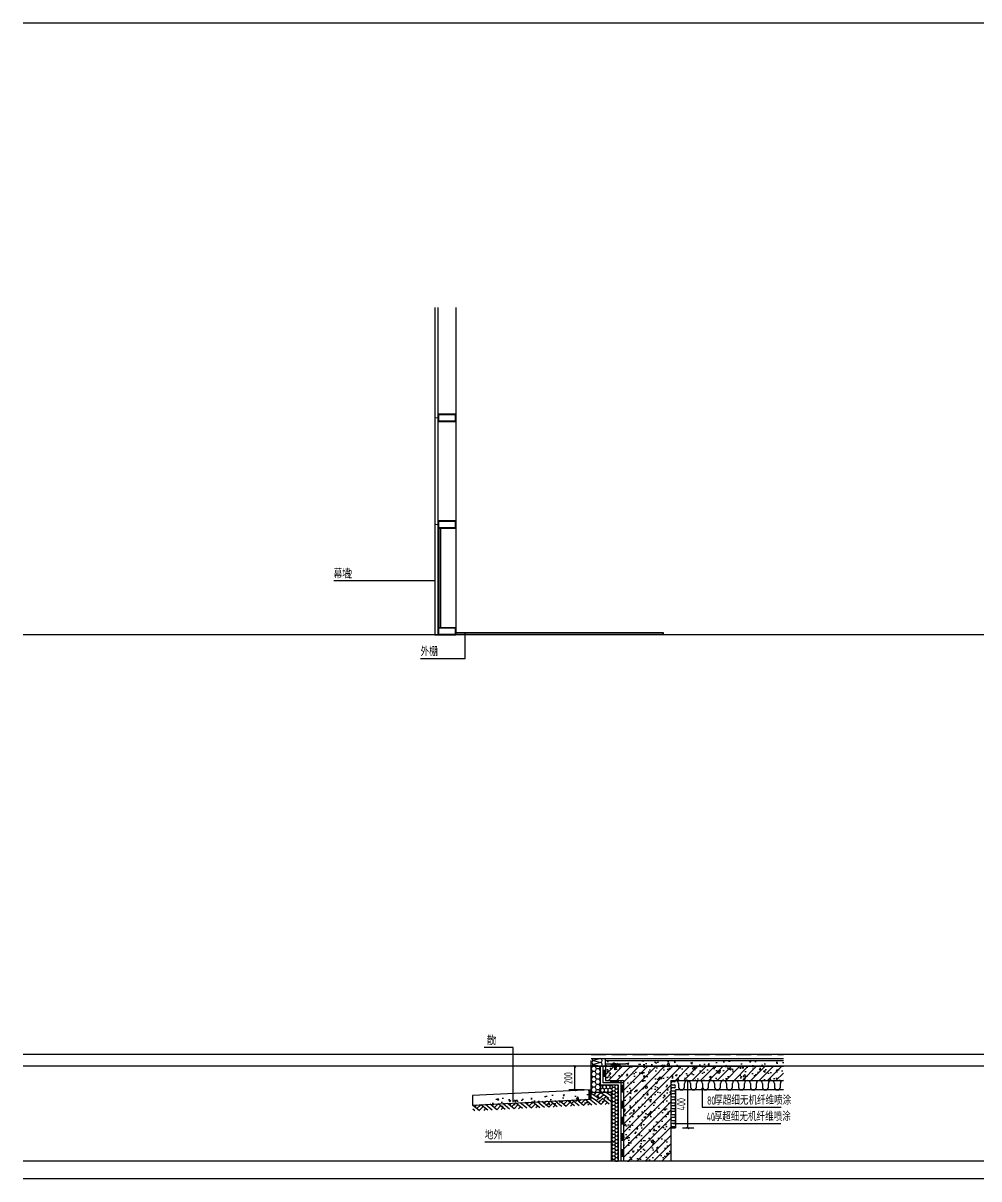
# Model space of a CAD drawing. Extents: x 198753 to 882193, y -399300 to 132460.
# Drawn here: x 338574 to 346638, y -78895 to -69145 of the extents above; entities that cross this region are included whole.
import ezdxf

# ---------------------------------------------------------------- set-up
doc = ezdxf.new("R2010")
doc.units = 0
doc.header["$LTSCALE"] = 1000
doc.header["$MEASUREMENT"] = 0
doc.linetypes.add('DASH', pattern=[0.35, 0.25, -0.1])
for name, color, linetype in [('00-图签', 7, 'Continuous'), ('01-标注_尺寸', 124, 'Continuous'), ('01-标注_符号', 200, 'Continuous'), ('02-TEXT_标注', 130, 'Continuous'), ('05-填充_天正', 26, 'Continuous'), ('A-D-玻璃剖线', 130, 'Continuous'), ('A-D-金属剖线', 200, 'Continuous'), ('A-O_散水', 134, 'Continuous'), ('A-STR-面层', 191, 'Continuous'), ('A-SUR_保温', 222, 'Continuous'), ('A-SUR_看线', 231, 'Continuous'), ('A-SUR_面层', 191, 'Continuous'), ('A-金属背板', 30, 'Continuous'), ('A_STR-砼墙', 51, 'Continuous'), ('构造物', 145, 'Continuous'), ('钢龙骨', 173, 'Continuous')]:
    doc.layers.add(name, color=color, linetype=linetype)
doc.layers.add('04-不打印_辅助线', color=165, linetype='Continuous', plot=False)
doc.styles.add('_TCH_DIM', font='ROS1', dxfattribs={"width": 0.8, "bigfont": 'JD'})
doc.styles.add('_TCH_DIM_T3', font='ROS1', dxfattribs={"width": 0.8, "bigfont": 'JD'})
doc.dimstyles.new('_TCH_ARCH&&20', dxfattribs={"dimtxt": 70, "dimasz": 20, "dimexe": 50, "dimexo": 60, "dimgap": 20, "dimtad": 1, "dimdec": 0, "dimzin": 0, "dimdsep": 46, "dimtxsty": '_TCH_DIM_T3', "dimblk": 'ARCHTICK', "dimcen": 0.09, "dimclrt": 4, "dimazin": 2, "dimtfac": 1, "dimtdec": 0, "dimtix": 1, "dimtmove": 2, "dimatfit": 3, "dimfxl": 0, "dimtolj": 1, "dimtzin": 0, "dimarcsym": 0})
pattern_1 = [(45, (0, 0), (-35.3553, 35.3553), []), (50, (0, 0), (143.452, -12.5504), [15, -165]), (355, (0, 0), (-27.75, 150.438), [12, -132]), (100.4514, (11.95, -1.05), (115.702, 137.888), [12.748, -140.228]), (46.184, (0, 40), (213.448, -33.104), [22.5, -247.5]), (96.636, (17.79, 37.24), (186.933, 194.824), [19.122, -210.343]), (351.184, (0, 40), (186.932, 194.824), [18, -198]), (21, (20, 30), (119.3814, -80.524), [15, -165]), (326, (20, 30), (48.663, 145.03), [12, -132]), (71.4514, (29.95, 23.29), (168.045, 64.506), [12.748, -140.228]), (37.5, (0, 0), (2.432, 66.5788), [0, -130.4, 0, -134, 0, -132.5]), (7.5, (0, 0), (52.614, 78.8823), [0, -76.4, 0, -127.4, 0, -50.5]), (327.5, (-44.6, 0), (106.7645, -4.511), [0, -50, 0, -156, 0, -207]), (317.5, (-64.6, 0), (116.6372, 20.021), [0, -65, 0, -103.6, 0, -147])]

# ---------------------------------------------------------------- blocks, each defined once
blk = doc.blocks.new('A$C643B6CAF')
at = {"layer": '钢龙骨', "const_width": 10}
blk.add_lwpolyline([(0, -1.6), (-28, -1.6)], dxfattribs=at)
at = {"layer": '钢龙骨'}
for points in [[(0, 28.4), (0, -31.6), (150, -31.6), (150, 28.4)], [(4, 24.4), (4, -27.6), (146, -27.6), (146, 24.4)]]:
    blk.add_lwpolyline(points, close=True, dxfattribs=at)
blk = doc.blocks.new('fdsaewqqwe')
at = {"layer": '钢龙骨'}
for points in [[(0, 29.2), (0, -30.8), (150, -30.8), (150, 29.2)], [(4, 25.2), (4, -26.8), (146, -26.8), (146, 25.2)]]:
    blk.add_lwpolyline(points, close=True, dxfattribs=at)
blk = doc.blocks.new('*U23')
at = {"layer": '01-标注_符号'}
for points in [[(-852.7, -503.4), (0, -503.4)], [(-119.7, -1160.3), (257.4, -1160.3), (257.4, -944.3)]]:
    blk.add_lwpolyline(points, dxfattribs=at)
at = {"layer": '01-标注_符号', "const_width": 8}
for points in [[(-4, -503.4, 1), (4, -503.4, 1)], [(257.4, -948.3, 1), (257.4, -940.3, 1)]]:
    blk.add_lwpolyline(points, format="xyb", close=True, dxfattribs=at)
at = {"layer": 'A-D-玻璃剖线'}
blk.add_lwpolyline([(0, 1800), (0, -960), (28, -960), (28, 1800)], dxfattribs=at)
at = {"layer": 'A-D-金属剖线'}
for points in [[(178, -960), (178, -940), (1928, -940), (1928, -960)], [(178, -957), (178, -940), (1925, -940), (1925, -957)]]:
    blk.add_lwpolyline(points, close=True, dxfattribs=at)
at = {"layer": 'A-金属背板'}
blk.add_lwpolyline([(38, -60), (48, -60), (48, -900), (38, -900)], close=True, dxfattribs=at)
at = {"layer": '钢龙骨'}
blk.add_lwpolyline([(178, 1800), (178, -960)], dxfattribs=at)
for name, p in [('A$C643B6CAF', (28, 871.8)), ('A$C643B6CAF', (28, -28.4)), ('fdsaewqqwe', (28, -929.2))]:
    blk.add_blockref(name, p, dxfattribs=at)
at = {"layer": '02-TEXT_标注', "style": '_TCH_DIM'}
for s, height, width, p in [('幕墙', 69.46, 0.8, (-852.7, -482.4)), ('2', 70, 0.64, (-728.5, -482.4)), ('外棚', 69.46, 0.8, (-119.7, -1139.3)), ('1', 70, 0.64, (4.4, -1139.3))]:
    blk.add_text(s, height=height, dxfattribs=dict(at, width=width)).set_placement(p)
blk = doc.blocks.new('A$C1C2A6847')
for p, q in [((52, 23.1), (55, 28.3)), ((52, 19.1), (55, 14)), ((55, 28.3), (55, 14))]:
    blk.add_line(p, q)
for points in [[(0, 21.1), (2, 23.1), (52, 23.1), (52, 19.1), (2, 19.1), (0, 21.1)], [(56, 42.1), (51, 37.1), (51, 5.1), (56, 0.1)], [(56.7, 41.4), (52, 36.7), (52, 26.6)], [(52, 25.6), (52, 16.6)], [(52, 15.6), (52, 5.6), (56.7, 0.9)]]:
    blk.add_lwpolyline(points)
for centre, start, end in [((52, 26.1), 270, 90), ((52, 16.1), 270, 90), ((56.4, 41.8), 315, 135), ((56.4, 0.5), 225, 45)]:
    blk.add_arc(centre, 0.5, start, end)
blk = doc.blocks.new('$LinePat$防水层2')
at = {"color": 0}
blk.add_line((0, 0), (600, 0), dxfattribs=at)
blk.add_solid([(150, 0), (450, 0), (150, -100), (450, -100)], dxfattribs=at)
blk = doc.blocks.new('$LinePat$聚苯板')
at = {"color": 0}
for p, q in [((14.8, -8.6), (0, 0)), ((29.7, 0), (14.8, -8.6)), ((14.8, -25.7), (0, -34.3)), ((0, -34.3), (0, -51.4)), ((0, -51.4), (14.8, -60)), ((14.8, -8.6), (14.8, -25.7)), ((29.7, -34.3), (14.8, -25.7)), ((14.8, -60), (29.7, -51.4))]:
    blk.add_line(p, q, dxfattribs=at)
blk = doc.blocks.new('$LinePat$岩棉板')
at = {"color": 0}
for p, q in [((0, -17), (12, -67)), ((12, -67), (24, -17))]:
    blk.add_line(p, q, dxfattribs=at)
for centre, start, end in [((12, -17), 0, 180), ((0, -67), 270, 0), ((24, -67), 180, 270)]:
    blk.add_arc(centre, 12, start, end, dxfattribs=at)
at = {"layer": 'Defpoints'}
blk.add_point((0, 0.1), dxfattribs=at)
at = {"layer": 'Defpoints', "color": 0}
blk.add_point((24, -84), dxfattribs=at)
blk = doc.blocks.new('_ArchTick')
at = {"color": 0, "linetype": 'ByBlock', "const_width": 0.4}
blk.add_lwpolyline([(-0.5, -0.5), (0.5, 0.5)], dxfattribs=at)
blk = doc.blocks.new('*D2094')
at = {"layer": '01-标注_尺寸', "color": 0, "lineweight": -2, "transparency": 16777216}
for p, q in [((118, -100), (-9.8, -100)), ((40.2, -300), (40.2, -100)), ((118, -300), (-9.8, -300))]:
    blk.add_line(p, q, dxfattribs=at)
at = {"layer": 'Defpoints', "color": 0, "transparency": 16777216}
for p in [(40.2, -100), (178, -100), (178, -300)]:
    blk.add_point(p, dxfattribs=at)
at = {"layer": '01-标注_尺寸', "color": 0, "lineweight": -2, "transparency": 16777216, "xscale": 20, "yscale": 20, "zscale": 20}
for p, rotation in [((40.2, -100), 90), ((40.2, -300), 270)]:
    blk.add_blockref('_ArchTick', p, dxfattribs=dict(at, rotation=rotation))
at = {"layer": '01-标注_尺寸', "color": 4, "transparency": 16777216, "insert": (-14.8, -200), "char_height": 70, "attachment_point": 5, "rotation": 90, "style": '_TCH_DIM_T3'}
blk.add_mtext('\\A1;200', dxfattribs=at)
blk = doc.blocks.new('$LinePat$保温层')
at = {"color": 0}
for p, q in [((24, -24), (24, -56)), ((72, -56), (72, -24))]:
    blk.add_line(p, q, dxfattribs=at)
for centre, start, end in [((96, -24), 90, 180), ((0, -24), 0, 90), ((48, -56), 180, 0)]:
    blk.add_arc(centre, 24, start, end, dxfattribs=at)
blk = doc.blocks.new('*D2095')
at = {"layer": '01-标注_尺寸', "color": 0, "lineweight": -2, "transparency": 16777216}
for p, q in [((950, -220), (1043.5, -220)), ((993.5, -620), (993.5, -220)), ((950, -620), (1043.5, -620))]:
    blk.add_line(p, q, dxfattribs=at)
at = {"layer": 'Defpoints', "color": 0, "transparency": 16777216}
for p in [(890, -220), (993.5, -220), (890, -620)]:
    blk.add_point(p, dxfattribs=at)
at = {"layer": '01-标注_尺寸', "color": 0, "lineweight": -2, "transparency": 16777216, "xscale": 20, "yscale": 20, "zscale": 20}
for p, rotation in [((993.5, -220), 90), ((993.5, -620), 270)]:
    blk.add_blockref('_ArchTick', p, dxfattribs=dict(at, rotation=rotation))
at = {"layer": '01-标注_尺寸', "color": 4, "transparency": 16777216, "insert": (938.5, -420), "char_height": 70, "attachment_point": 5, "rotation": 90, "style": '_TCH_DIM_T3'}
blk.add_mtext('\\A1;400', dxfattribs=at)
blk = doc.blocks.new('$LinePat$素土夯实')
at = {"color": 0}
for p, q in [((0, -210), (210, 0)), ((120, -300), (420, 0)), ((420, 0), (608, -188)), ((495, -300), (795, 0)), ((615, 0), (705, -90)), ((210, -210), (300, -300)), ((315, -105), (502, -293)), ((705, -300), (795, -210))]:
    blk.add_line(p, q, dxfattribs=at)
blk = doc.blocks.new('hshytjtdkj')
at = {"layer": '05-填充_天正'}
h = blk.add_hatch(dxfattribs=at)
h.set_pattern_fill('混凝土', color=256, scale=20, style=0)
h.set_pattern_definition([(50, (0, 0), (143.452, -12.5504), [15, -165]), (355, (0, 0), (-27.75, 150.438), [12, -132]), (100.451, (11.95, -1.05), (115.702, 137.888), [12.748, -140.228]), (46.184, (0, 40), (213.448, -33.104), [22.5, -247.5]), (96.636, (17.79, 37.24), (186.933, 194.824), [19.122, -210.343]), (351.184, (0, 40), (186.932, 194.824), [18, -198]), (21, (20, 30), (119.3814, -80.524), [15, -165]), (326, (20, 30), (48.663, 145.03), [12, -132]), (71.451, (29.95, 23.29), (168.045, 64.506), [12.748, -140.228]), (37.5, (0, 0), (2.432, 66.5788), [0, -130.4, 0, -134, 0, -132.5]), (7.5, (0, 0), (52.614, 78.8823), [0, -76.4, 0, -127.4, 0, -50.5]), (327.5, (-44.6, 0), (106.7645, -4.511), [0, -50, 0, -156, 0, -207]), (317.5, (-64.6, 0), (116.637, 20.021), [0, -65, 0, -103.6, 0, -147])])
h.paths.add_polyline_path([(300, -50), (300, -100), (1800, -100), (1800, -50)])
h = blk.add_hatch(dxfattribs=at)
h.set_pattern_fill('钢筋混凝土', color=256, scale=20, style=0)
h.set_pattern_definition(pattern_1)
h.paths.add_polyline_path([(300, -220), (450, -220), (650, -180), (650, -100), (300, -100)])
h = blk.add_hatch(dxfattribs=at)
h.set_pattern_fill('钢筋混凝土', color=256, scale=20, style=0)
h.set_pattern_definition(pattern_1)
h.paths.add_polyline_path([(650, -180), (450, -220), (450, -900), (850, -900), (850, -220)])
h = blk.add_hatch(dxfattribs=at)
h.set_pattern_fill('钢筋混凝土', color=256, scale=20, style=0)
h.set_pattern_definition(pattern_1)
h.paths.add_polyline_path([(650, -180), (850, -220), (1800, -220), (1800, -100), (650, -100)])
h = blk.add_hatch(dxfattribs=at)
h.set_pattern_fill('混凝土', color=256, scale=20, style=0)
h.set_pattern_definition([(50, (-521964.9, 316224.1), (143.452037, -12.550427), [15, -165]), (355, (-521964.9, 316224.1), (-27.750267, 150.438427), [12, -132]), (100.4514, (-521952.95, 316223.05), (115.701876, 137.887908), [12.748038, -140.228422]), (46.1842, (-521964.9, 316264.1), (213.44821, -33.103803), [22.5, -247.5]), (96.6356, (-521947.12, 316261.34), (186.93254, 194.823574), [19.12206, -210.3426]), (351.1842, (-521964.9, 316264.1), (186.93239, 194.82372), [18, -198]), (21, (-521944.9, 316254.1), (119.38141, -80.523778), [15, -165]), (326, (-521944.9, 316254.1), (48.663066, 145.03001), [12, -132]), (71.4514, (-521934.96, 316247.39), (168.044526, 64.5061), [12.748038, -140.228422]), (37.5, (-521964.905, 316224.1), (2.431971, 66.5787708), [0, -130.4, 0, -134, 0, -132.5]), (7.5, (-521964.905, 316224.1), (52.6139075, 78.882342), [0, -76.4, 0, -127.4, 0, -50.5]), (327.5, (-522009.505, 316224.1), (106.764487, -4.5109743), [0, -50, 0, -156, 0, -207]), (317.5, (-522029.5, 316224.1), (116.637234, 20.020996), [0, -65, 0, -103.6, 0, -147])])
h.paths.add_polyline_path([(300, -321.5), (-670, -370), (-670, -450), (-447.9, -438.9), (-447.1, -438.2), (-446.3, -438.8), (23.1, -415.3), (25.4, -413.2), (27.9, -415.1), (300, -401.5)])
h = blk.add_hatch(dxfattribs=at)
h.set_pattern_fill('HONEY', color=256, scale=10, style=0)
h.set_pattern_definition([(0, (-40639.699, 1101.558), (23.8125, 13.74815), [15.875, -31.75]), (120, (-40639.699, 1101.558), (-23.812497, 13.748155), [15.875, -31.75]), (60, (-40639.699, 1101.558), (3e-06, 27.496305), [-31.75, 15.875])])
h.paths.add_polyline_path([(178, -308.6), (158, -308.6), (158, -378.7), (178, -377.6)])
h.paths.add_polyline_path([(160, -298.6), (178, -298.6), (178, -297.6)])
blk.add_hatch(color=256, dxfattribs=at).paths.add_polyline_path([(178, -297.6), (158, -298.6), (158, -308.6), (178, -307.6)])
at = {"layer": '01-标注_符号'}
for p, q in [((-480.1, 58.9), (-723.7, 58.9)), ((-480.1, -392.7), (-480.1, 58.9)), ((1114.7, -289.2), (1114.7, -444.9)), ((1114.7, -444.9), (1781, -444.9)), ((874.4, -582.5), (1019.1, -582.5)), ((1019.1, -582.5), (1777.2, -582.5))]:
    blk.add_line(p, q, dxfattribs=at)
at = {"layer": '01-标注_符号', "const_width": 8}
for points in [[(1114.7, -285.2, 1), (1114.7, -293.2, 1)], [(-480.1, -396.7, 1), (-480.1, -388.7, 1)], [(870.4, -582.5, 1), (878.4, -582.5, 1)], [(365.6, -737.4, 1), (373.6, -737.4, 1)]]:
    blk.add_lwpolyline(points, format="xyb", close=True, dxfattribs=at)
at = {"layer": '01-标注_符号'}
blk.add_lwpolyline([(-719.7, -737.4), (369.6, -737.4)], dxfattribs=at)
at = {"layer": '05-填充_天正'}
blk.add_lwpolyline([(158, -298.6), (178, -297.6), (178, -307.6), (158, -308.6)], close=True, dxfattribs=at)
at = {"layer": 'A-O_散水'}
for points in [[(178, -377.6), (178, -297.6), (-822, -347.6), (-822, -427.6), (178, -377.6)], [(158, -298.6), (158, -378.6)]]:
    blk.add_lwpolyline(points, dxfattribs=at)
at = {"layer": 'A-STR-面层', "linetype": 'DASH', "ltscale": 0.5}
blk.add_lwpolyline([(178, 0), (1800, 0)], dxfattribs=at)
at = {"layer": 'A-STR-面层'}
blk.add_lwpolyline([(178, -35), (1800, -35)], dxfattribs=at)
at = {"layer": 'A-SUR_保温'}
for p, q in [((178, -100), (300, -100)), ((258, -260), (258, -320)), ((850, -620), (890, -620))]:
    blk.add_line(p, q, dxfattribs=at)
for points in [[(350, -900), (350, -320), (178, -320), (178, -50)], [(350, -900), (350, -320), (178, -320), (178, -57.8)], [(410, -900), (410, -260), (258, -260), (258, -100)], [(430, -900), (430, -240), (278, -240), (278, -100)], [(430, -900), (430, -240), (278, -240), (278, -100)], [(1800, -300), (890, -300), (890, -620)]]:
    blk.add_lwpolyline(points, dxfattribs=at)
at = {"layer": 'A-SUR_面层'}
for p, q in [((300, -100), (300, -35)), ((300, -50), (1800, -50)), ((300, -100), (1800, -100))]:
    blk.add_line(p, q, dxfattribs=at)
at = {"layer": 'A_STR-砼墙'}
for p, q in [((300, -100), (650, -100)), ((300, -100), (300, -220)), ((650, -100), (1800, -100)), ((300, -220), (450, -220)), ((450, -220), (450, -900)), ((850, -220), (850, -900)), ((850, -220), (1800, -220))]:
    blk.add_line(p, q, dxfattribs=at)
at = {"layer": 'A-SUR_保温'}
for name, p, xscale, yscale, zscale, rotation in [('$LinePat$岩棉板', (278, -35), 1.35416666552728, 1.188379012465143, 1.188379012465143, 269.9999999998718), ('$LinePat$岩棉板', (278, -67.5), 1.35416666552728, 1.188379012465143, 1.188379012465143, 269.9999999998718), ('$LinePat$防水层2', (300, -80), 0.2837475535571381, 0.2, 0.2, 7.052155898144955e-10), ('$LinePat$聚苯板', (258, -100), 1.481865690917733, 1.333333333333333, 1.333333333333333, 270.0000000004169), ('$LinePat$聚苯板', (258, -144), 1.481865690917733, 1.333333333333333, 1.333333333333333, 270.0000000004169), ('$LinePat$聚苯板', (258, -188), 1.481865690917733, 1.333333333333333, 1.333333333333333, 270.0000000004169), ('$LinePat$防水层2', (280, -220), 0.1999999999863212, 0.1999999999863212, 0.1999999999863212, 89.99999999984715), ('$LinePat$聚苯板', (258, -232), 1.481865690917733, 1.333333333333333, 1.333333333333333, 270.0000000004169), ('$LinePat$聚苯板', (258, -276), 1.481865690917733, 1.333333333333333, 1.333333333333333, 270.0000000004169), ('$LinePat$防水层2', (450, -240), 0.2500000000076882, 0.2, 0.2, 179.9999999994664), ('$LinePat$防水层2', (430, -356), 0.2266666666677144, 0.2, 0.2, 90.00000000006497), ('$LinePat$保温层', (890, -220), 0.520833333224846, 0.4999999998742679, 0.4999999998742679, 270.0000000000917), ('$LinePat$保温层', (890, -270), 0.520833333224846, 0.4999999998742679, 0.4999999998742679, 270.0000000000917), ('$LinePat$保温层', (890, -220), 1.053240740521256, 0.9999999997485357, 0.9999999997485357, 359.9999999999927), ('$LinePat$保温层', (991.1, -220), 1.053240740521256, 0.9999999997485357, 0.9999999997485357, 359.9999999999927), ('$LinePat$保温层', (1092.2, -220), 1.053240740521256, 0.9999999997485357, 0.9999999997485357, 359.9999999999927), ('$LinePat$保温层', (1193.3, -220), 1.053240740521256, 0.9999999997485357, 0.9999999997485357, 359.9999999999927), ('$LinePat$保温层', (1294.4, -220), 1.053240740521256, 0.9999999997485357, 0.9999999997485357, 359.9999999999927), ('$LinePat$保温层', (1395.6, -220), 1.053240740521256, 0.9999999997485357, 0.9999999997485357, 359.9999999999927), ('$LinePat$保温层', (1496.7, -220), 1.053240740521256, 0.9999999997485357, 0.9999999997485357, 359.9999999999927), ('$LinePat$保温层', (1597.8, -220), 1.053240740521256, 0.9999999997485357, 0.9999999997485357, 359.9999999999927), ('$LinePat$保温层', (1698.9, -220), 1.053240740521256, 0.9999999997485357, 0.9999999997485357, 359.9999999999927), ('$LinePat$防水层2', (430, -492), 0.2266666666677144, 0.2, 0.2, 90.00000000006497), ('$LinePat$保温层', (890, -320), 0.520833333224846, 0.4999999998742679, 0.4999999998742679, 270.0000000000917), ('$LinePat$保温层', (890, -370), 0.520833333224846, 0.4999999998742679, 0.4999999998742679, 270.0000000000917), ('$LinePat$保温层', (890, -420), 0.520833333224846, 0.4999999998742679, 0.4999999998742679, 270.0000000000917), ('$LinePat$保温层', (890, -470), 0.520833333224846, 0.4999999998742679, 0.4999999998742679, 270.0000000000917), ('$LinePat$防水层2', (430, -628), 0.2266666666677144, 0.2, 0.2, 90.00000000006497), ('$LinePat$保温层', (890, -520), 0.520833333224846, 0.4999999998742679, 0.4999999998742679, 270.0000000000917), ('$LinePat$保温层', (890, -570), 0.520833333224846, 0.4999999998742679, 0.4999999998742679, 270.0000000000917), ('$LinePat$防水层2', (430, -764), 0.2266666666677144, 0.2, 0.2, 90.00000000006497), ('$LinePat$防水层2', (430, -900), 0.2266666666677144, 0.2, 0.2, 90.00000000006497)]:
    blk.add_blockref(name, p, dxfattribs=dict(at, xscale=xscale, yscale=yscale, zscale=zscale, rotation=rotation))
for p, xscale, rotation in [((258, -260), 1.03281548155902, 9.425150646380498e-10), ((288.7, -260), 1.03281548155902, 9.425150646380498e-10), ((319.3, -260), 1.03281548155902, 9.425150646380498e-10), ((350, -290.5), 1.026400478560766, 89.99999999998958), ((350, -321), 1.026400478560766, 89.99999999998958), ((350, -351.4), 1.026400478560766, 89.99999999998958), ((350, -381.9), 1.026400478560766, 89.99999999998958), ((350, -412.4), 1.026400478560766, 89.99999999998958), ((350, -442.9), 1.026400478560766, 89.99999999998958), ((350, -473.3), 1.026400478560766, 89.99999999998958), ((350, -503.8), 1.026400478560766, 89.99999999998958), ((350, -534.3), 1.026400478560766, 89.99999999998958), ((350, -564.8), 1.026400478560766, 89.99999999998958), ((350, -595.2), 1.026400478560766, 89.99999999998958), ((350, -625.7), 1.026400478560766, 89.99999999998958), ((350, -656.2), 1.026400478560766, 89.99999999998958), ((350, -686.7), 1.026400478560766, 89.99999999998958), ((350, -717.1), 1.026400478560766, 89.99999999998958), ((350, -747.6), 1.026400478560766, 89.99999999998958), ((350, -778.1), 1.026400478560766, 89.99999999998958), ((350, -808.6), 1.026400478560766, 89.99999999998958), ((350, -839), 1.026400478560766, 89.99999999998958), ((350, -869.5), 1.026400478560766, 89.99999999998958), ((350, -900), 1.026400478560766, 89.99999999998958)]:
    blk.add_blockref('$LinePat$聚苯板', p, dxfattribs=dict(at, xscale=xscale, rotation=rotation))
at = {"layer": 'A-SUR_看线', "yscale": 0.1666666666666667, "zscale": 0.1666666666666667}
for p, xscale, rotation in [((57, -383.6), -0.1845069316859106, 2.862405226111915), ((203.5, -376.3), -0.1845069316859106, 2.862405226111915), ((351.5, -319.8), -0.2174488843612088, 2.862405226111917), ((350, -369), -0.1845069316859106, 2.862405226111915), ((-675.5, -420.2), -0.1845069316859106, 2.862405226111915), ((-529, -412.9), -0.1845069316859106, 2.862405226111915), ((-382.5, -405.6), -0.1845069316859106, 2.862405226111915), ((-236, -398.3), -0.1845069316859106, 2.862405226111915), ((-89.5, -390.9), -0.1845069316859106, 2.862405226111915)]:
    blk.add_blockref('$LinePat$素土夯实', p, dxfattribs=dict(at, xscale=xscale, rotation=rotation))
at = {"layer": '构造物', "linetype": 'DASH', "ltscale": 0.2, "rotation": 90}
blk.add_blockref('A$C1C2A6847', (400.6, -131), dxfattribs=at)
at = {"layer": '02-TEXT_标注', "style": '_TCH_DIM'}
for s, height, width, p in [('散', 69.5, 0.8, (-702.7, 79.9)), ('1', 70, 0.64, (-640.6, 79.9)), ('80', 70, 0.64, (1156.4, -423.9)), ('厚超细无机纤维喷涂', 69.46, 0.8, (1216.1, -423.9)), ('厚超细无机纤维喷涂', 69.46, 0.8, (1212.3, -561.5)), ('40', 70, 0.64, (1152.6, -561.5)), ('地外', 69.46, 0.8, (-719.7, -716.4)), ('1', 70, 0.64, (-595.6, -716.4))]:
    blk.add_text(s, height=height, dxfattribs=dict(at, width=width)).set_placement(p)
at = {"layer": '01-标注_尺寸'}
for p1, p2, distance, picture, middle in [((178, -300), (178, -100), 137.8, '*D2094', (-14.8, -200)), ((890, -620), (890, -220), -103.5, '*D2095', (938.5, -420))]:
    dim = blk.add_aligned_dim(p1=p1, p2=p2, distance=distance, dimstyle='_TCH_ARCH&&20', dxfattribs=at)
    dim.commit()
    dim.dimension.update_dxf_attribs({"geometry": picture, "text_midpoint": middle})

msp = doc.modelspace()

# ---------------------------------------------------------------- linework, layer by layer
at = {"layer": '04-不打印_辅助线', "color": 251}
for p, q in [((403818.2, -69144.9), (338573.5, -69144.9)), ((408384.2, -74304.9), (338573.5, -74304.9)), ((419311, -77844.9), (338573.5, -77844.9)), ((419311, -77944.9), (338573.5, -77944.9)), ((419311, -78744.9), (338573.5, -78744.9)), ((419311, -78894.9), (338573.5, -78894.9))]:
    msp.add_line(p, q, dxfattribs=at)

# ---------------------------------------------------------------- block references
at = {"layer": '00-图签'}
for name, p in [('*U23', (342046.8, -73344.9)), ('hshytjtdkj', (343188.6, -77844.9))]:
    msp.add_blockref(name, p, dxfattribs=at)

doc.saveas('drawing.dxf')
